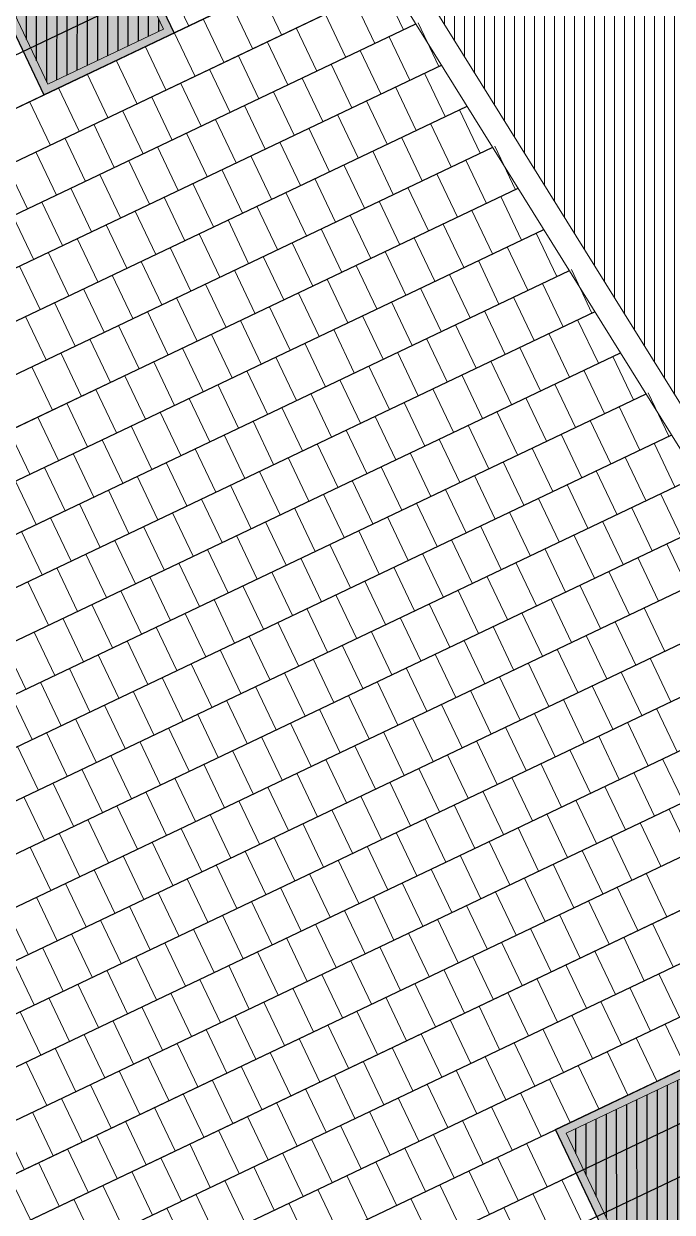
# Model space of a CAD drawing. Header units: metres. Extents: x 679599 to 680028, y 2748524 to 2748840.
# Drawn here: x 679663.26 to 679671.36, y 2748560.49 to 2748575.31 of the extents above; entities that cross this region are included whole.
import ezdxf

# ---------------------------------------------------------------- set-up
doc = ezdxf.new("R2010")
doc.units = ezdxf.units.M
doc.header["$LTSCALE"] = 5
doc.layers.add('00-AUX', color=2, linetype='Continuous', plot=False)
doc.layers.add('00-AUX Tree Pit', color=2, linetype='Continuous', plot=False)
doc.layers.add('02-L-B-Curb', color=11, linetype='Continuous', lineweight=5, plot=False)
for name, color, linetype, lineweight, true_color in [('02-L-Joints-Paviment_07_Precast Concrete Blocks 60X40', 7, 'Continuous', 5, 0x999999), ('03-TR-Pavement_02_Sealed Gravel', 7, 'Continuous', 5, 0x38321e), ('03-TR-Pavement_07_Precast Concrete Blocks 60X40', 7, 'Continuous', 5, 0x999999)]:
    doc.layers.add(name, color=color, linetype=linetype, lineweight=lineweight, true_color=true_color)
doc.layers.add('03-TR-Tree Pit_Green', color=46, linetype='Continuous')
doc.layers.add('03-TR-Tree Pit_White', color=7, linetype='Continuous', true_color=0xfcfcfc)
doc.layers.add('04-BK-Tree Pit', color=6, linetype='Continuous', lineweight=5)

# ---------------------------------------------------------------- blocks, each defined once
blk = doc.blocks.new('ALCORQUE RECTANGULAR')
at = {"layer": '03-TR-Tree Pit_Green', "ltscale": 0.3}
h = blk.add_hatch(dxfattribs=at)
h.set_pattern_fill('ANSI31', color=256, scale=0.04, angle=-45)
h.set_pattern_definition([(360, (-2068898.16958, 3428624.0145), (3e-17, 0.127), [])])
h.paths.add_polyline_path([(679903.391, 2748647.421), (679902.702, 2748648.869), (679904.689, 2748649.814), (679905.377, 2748648.367)])
at = {"layer": '03-TR-Tree Pit_White'}
h = blk.add_hatch(color=256, dxfattribs=at)
h.dxf.hatch_style = 1
h.paths.add_polyline_path([(679903.344, 2748647.288), (679902.569, 2748648.916), (679904.736, 2748649.947), (679905.511, 2748648.319)])
at = {"layer": '02-L-B-Curb'}
blk.add_lwpolyline([(679903.344, 2748647.288), (679902.569, 2748648.916), (679904.736, 2748649.947), (679905.511, 2748648.319)], close=True, dxfattribs=at)
at = {"layer": '02-L-B-Curb', "color": 6}
blk.add_lwpolyline([(679903.391, 2748647.421), (679902.702, 2748648.868), (679904.689, 2748649.814), (679905.378, 2748648.366)], close=True, dxfattribs=at)
blk = doc.blocks.new('Escocell Quadrat')
at = {"layer": '03-TR-Tree Pit_Green'}
h = blk.add_hatch(dxfattribs=at)
h.set_pattern_fill('ANSI31', color=256, scale=0.04, angle=19.5514)
h.set_pattern_definition([(64.551379247, (-1794786.01457, -2189831.7944), (-0.114677314033, 0.0545720958565), [])])
h.paths.add_polyline_path([(-1.159, 0.359), (-2.759, 0.359), (-2.759, -1.241), (-1.159, -1.241)])
at = {"layer": '03-TR-Tree Pit_White'}
h = blk.add_hatch(color=256, dxfattribs=at)
h.dxf.hatch_style = 1
h.paths.add_polyline_path([(-2.859, 0.459), (-1.059, 0.459), (-1.059, -1.341), (-2.859, -1.341)])
at = {"ltscale": 0.3}
blk.add_lwpolyline([(-2.759, -1.241), (-1.159, -1.241), (-1.159, 0.359), (-2.759, 0.359)], close=True, dxfattribs=at)
at = {"layer": '02-L-B-Curb', "ltscale": 0.3}
blk.add_lwpolyline([(-2.859, -1.341), (-1.059, -1.341), (-1.059, 0.459), (-2.859, 0.459)], close=True, dxfattribs=at)

msp = doc.modelspace()

# ---------------------------------------------------------------- hatches: boundary and pattern name
at = {"layer": '03-TR-Pavement_02_Sealed Gravel', "linetype": 'Continuous'}
h = msp.add_hatch(dxfattribs=at)
h.set_pattern_fill('ANSI31', color=256, scale=0.0393, angle=45)
h.set_pattern_definition([(90, (652974.11672, 2717198.73223), (-0.1247775, 0), [])])
h.paths.add_polyline_path([(679677.201, 2748573.555), (679683.041, 2748573.777), (679687.329, 2748576.176), (679693.395, 2748575.721), (679695.755, 2748576.821), (679698.899, 2748570.077), (679696.876, 2748565.409), (679691.299, 2748563.582), (679690.559, 2748563.185), (679688.204, 2748561.07), (679682.247, 2748562.313), (679677.021, 2748573.467)])
h.paths.add_polyline_path([(679758.64, 2748582.443), (679748.157, 2748599.32), (679704.653, 2748591.943), (679666.232, 2748578.973), (679685.689, 2748547.73)])

# ---------------------------------------------------------------- linework, layer by layer
at = {"layer": '00-AUX'}
for points in [[(679647.544, 2748567.492), (679667.203, 2748576.847)], [(679647.985, 2748567.038), (679667.522, 2748576.335)], [(679648.061, 2748566.41), (679667.841, 2748575.822)], [(679648.502, 2748565.955), (679668.16, 2748575.31)], [(679648.578, 2748565.327), (679668.48, 2748574.797)], [(679649.019, 2748564.872), (679668.799, 2748574.284)], [(679649.096, 2748564.244), (679669.118, 2748573.772)], [(679649.536, 2748563.789), (679669.437, 2748573.259)], [(679649.613, 2748563.161), (679669.756, 2748572.747)], [(679650.053, 2748562.706), (679670.076, 2748572.234)], [(679650.13, 2748562.078), (679670.395, 2748571.722)], [(679650.57, 2748561.623), (679670.714, 2748571.209)], [(679650.647, 2748560.995), (679671.033, 2748570.696)], [(679651.088, 2748560.541), (679671.353, 2748570.184)], [(679651.164, 2748559.912), (679671.672, 2748569.671)], [(679651.605, 2748559.458), (679671.991, 2748569.159)], [(679651.681, 2748558.83), (679672.31, 2748568.646)], [(679652.122, 2748558.375), (679672.629, 2748568.134)], [(679652.198, 2748557.747), (679672.949, 2748567.621)], [(679652.639, 2748557.292), (679673.268, 2748567.108)], [(679652.715, 2748556.664), (679673.587, 2748566.596)], [(679653.156, 2748556.209), (679673.906, 2748566.083)], [(679653.233, 2748555.581), (679674.225, 2748565.571)], [(679653.673, 2748555.126), (679674.545, 2748565.058)], [(679653.75, 2748554.498), (679674.864, 2748564.546)], [(679654.19, 2748554.043), (679675.183, 2748564.033)], [(679654.267, 2748553.415), (679675.502, 2748563.52)], [(679654.707, 2748552.961), (679675.821, 2748563.008)]]:
    msp.add_lwpolyline(points, dxfattribs=at)
at = {"layer": '00-AUX Tree Pit', "ltscale": 0.3}
msp.add_lwpolyline([(679663.516, 2748574.425), (679665.141, 2748575.198), (679664.368, 2748576.824), (679662.742, 2748576.05)], close=True, dxfattribs=at)
at = {"layer": '00-AUX Tree Pit'}
msp.add_lwpolyline([(679672.561, 2748560.127), (679670.933, 2748559.353), (679669.901, 2748561.52), (679671.53, 2748562.295)], close=True, dxfattribs=at)
at = {"layer": '02-L-B-Curb', "ltscale": 0.3}
for points in [[(679665.94, 2748578.875), (679687.642, 2748544.027)], [(679666.232, 2748578.973), (679687.914, 2748544.157)]]:
    msp.add_lwpolyline(points, dxfattribs=at)
at = {"layer": '02-L-Joints-Paviment_07_Precast Concrete Blocks 60X40'}
for points in [[(679665.322, 2748575.288), (679665.064, 2748575.83)], [(679668.006, 2748575.236), (679667.748, 2748575.778)], [(679666.482, 2748575.175), (679666.224, 2748575.717)], [(679666.121, 2748575.003), (679665.863, 2748575.545)], [(679667.645, 2748575.064), (679667.387, 2748575.606)], [(679665.76, 2748574.832), (679665.502, 2748575.373)], [(679667.284, 2748574.892), (679667.026, 2748575.434)], [(679668.444, 2748574.78), (679668.186, 2748575.322)], [(679665.398, 2748574.66), (679665.141, 2748575.202)], [(679666.923, 2748574.721), (679666.665, 2748575.262)], [(679665.037, 2748574.488), (679664.779, 2748575.03)], [(679666.561, 2748574.549), (679666.304, 2748575.09)], [(679668.083, 2748574.608), (679667.825, 2748575.15)], [(679666.2, 2748574.377), (679665.942, 2748574.919)], [(679667.722, 2748574.436), (679667.464, 2748574.978)], [(679664.676, 2748574.316), (679664.418, 2748574.858)], [(679665.839, 2748574.205), (679665.581, 2748574.747)], [(679667.36, 2748574.264), (679667.103, 2748574.806)], [(679664.315, 2748574.144), (679664.057, 2748574.686)], [(679665.478, 2748574.033), (679665.22, 2748574.575)], [(679666.999, 2748574.092), (679666.741, 2748574.634)], [(679668.523, 2748574.153), (679668.266, 2748574.695)], [(679663.954, 2748573.972), (679663.696, 2748574.514)], [(679666.638, 2748573.921), (679666.38, 2748574.462)], [(679668.162, 2748573.981), (679667.904, 2748574.523)], [(679663.592, 2748573.8), (679663.335, 2748574.342)], [(679665.117, 2748573.861), (679664.859, 2748574.403)], [(679666.277, 2748573.749), (679666.019, 2748574.291)], [(679667.801, 2748573.81), (679667.543, 2748574.351)], [(679664.756, 2748573.689), (679664.498, 2748574.231)], [(679667.44, 2748573.638), (679667.182, 2748574.18)], [(679668.961, 2748573.697), (679668.703, 2748574.239)], [(679664.394, 2748573.517), (679664.137, 2748574.059)], [(679665.916, 2748573.577), (679665.658, 2748574.119)], [(679667.079, 2748573.466), (679666.821, 2748574.008)], [(679668.6, 2748573.525), (679668.342, 2748574.067)], [(679664.033, 2748573.346), (679663.775, 2748573.887)], [(679665.554, 2748573.405), (679665.297, 2748573.947)], [(679666.717, 2748573.294), (679666.46, 2748573.836)], [(679668.239, 2748573.353), (679667.981, 2748573.895)], [(679663.672, 2748573.174), (679663.414, 2748573.715)], [(679665.193, 2748573.233), (679664.935, 2748573.775)], [(679667.877, 2748573.182), (679667.62, 2748573.723)], [(679669.402, 2748573.242), (679669.144, 2748573.784)], [(679663.311, 2748573.002), (679663.053, 2748573.544)], [(679664.832, 2748573.061), (679664.574, 2748573.603)], [(679666.356, 2748573.122), (679666.098, 2748573.664)], [(679667.516, 2748573.01), (679667.258, 2748573.551)], [(679669.04, 2748573.07), (679668.783, 2748573.612)], [(679664.471, 2748572.889), (679664.213, 2748573.431)], [(679665.995, 2748572.95), (679665.737, 2748573.492)], [(679668.679, 2748572.899), (679668.421, 2748573.44)], [(679664.11, 2748572.717), (679663.852, 2748573.259)], [(679665.634, 2748572.778), (679665.376, 2748573.32)], [(679667.155, 2748572.838), (679666.897, 2748573.38)], [(679668.318, 2748572.727), (679668.06, 2748573.269)], [(679665.273, 2748572.606), (679665.015, 2748573.148)], [(679666.794, 2748572.666), (679666.536, 2748573.208)], [(679667.957, 2748572.555), (679667.699, 2748573.097)], [(679669.478, 2748572.614), (679669.22, 2748573.156)], [(679663.748, 2748572.546), (679663.491, 2748573.087)], [(679664.911, 2748572.435), (679664.654, 2748572.976)], [(679666.433, 2748572.494), (679666.175, 2748573.036)], [(679669.117, 2748572.442), (679668.859, 2748572.984)], [(679663.387, 2748572.374), (679663.129, 2748572.916)], [(679664.55, 2748572.263), (679664.292, 2748572.804)], [(679666.071, 2748572.322), (679665.814, 2748572.864)], [(679667.596, 2748572.383), (679667.338, 2748572.925)], [(679668.756, 2748572.271), (679668.498, 2748572.812)], [(679665.71, 2748572.15), (679665.452, 2748572.692)], [(679667.235, 2748572.211), (679666.977, 2748572.753)], [(679669.919, 2748572.16), (679669.661, 2748572.701)], [(679664.189, 2748572.091), (679663.931, 2748572.633)], [(679665.349, 2748571.978), (679665.091, 2748572.52)], [(679666.873, 2748572.039), (679666.616, 2748572.581)], [(679668.395, 2748572.099), (679668.137, 2748572.64)], [(679669.558, 2748571.988), (679669.3, 2748572.529)], [(679663.828, 2748571.919), (679663.57, 2748572.461)], [(679664.988, 2748571.806), (679664.73, 2748572.348)], [(679666.512, 2748571.867), (679666.254, 2748572.409)], [(679668.033, 2748571.927), (679667.776, 2748572.469)], [(679669.196, 2748571.816), (679668.939, 2748572.358)], [(679663.467, 2748571.747), (679663.209, 2748572.289)], [(679666.151, 2748571.695), (679665.893, 2748572.237)], [(679667.672, 2748571.755), (679667.414, 2748572.297)], [(679670.356, 2748571.703), (679670.099, 2748572.245)], [(679664.627, 2748571.635), (679664.369, 2748572.176)], [(679665.79, 2748571.524), (679665.532, 2748572.065)], [(679667.311, 2748571.583), (679667.053, 2748572.125)], [(679668.835, 2748571.644), (679668.577, 2748572.186)], [(679669.995, 2748571.531), (679669.737, 2748572.073)], [(679664.266, 2748571.463), (679664.008, 2748572.005)], [(679666.95, 2748571.411), (679666.692, 2748571.953)], [(679668.474, 2748571.472), (679668.216, 2748572.014)], [(679663.904, 2748571.291), (679663.647, 2748571.833)], [(679665.429, 2748571.352), (679665.171, 2748571.894)], [(679666.589, 2748571.239), (679666.331, 2748571.781)], [(679668.113, 2748571.3), (679667.855, 2748571.842)], [(679669.634, 2748571.36), (679669.376, 2748571.901)], [(679663.543, 2748571.119), (679663.285, 2748571.661)], [(679665.067, 2748571.18), (679664.81, 2748571.722)], [(679666.227, 2748571.067), (679665.97, 2748571.609)], [(679667.752, 2748571.128), (679667.494, 2748571.67)], [(679669.273, 2748571.188), (679669.015, 2748571.729)], [(679670.436, 2748571.077), (679670.178, 2748571.618)], [(679664.706, 2748571.008), (679664.448, 2748571.55)], [(679667.39, 2748570.956), (679667.133, 2748571.498)], [(679668.912, 2748571.016), (679668.654, 2748571.558)], [(679664.345, 2748570.836), (679664.087, 2748571.378)], [(679665.866, 2748570.896), (679665.608, 2748571.437)], [(679667.029, 2748570.785), (679666.771, 2748571.326)], [(679668.551, 2748570.844), (679668.293, 2748571.386)], [(679670.075, 2748570.905), (679669.817, 2748571.447)], [(679663.984, 2748570.664), (679663.726, 2748571.206)], [(679665.505, 2748570.724), (679665.247, 2748571.265)], [(679668.189, 2748570.672), (679667.931, 2748571.214)], [(679669.714, 2748570.733), (679669.456, 2748571.275)], [(679670.874, 2748570.62), (679670.616, 2748571.162)], [(679663.623, 2748570.492), (679663.365, 2748571.034)], [(679665.144, 2748570.552), (679664.886, 2748571.094)], [(679666.668, 2748570.613), (679666.41, 2748571.154)], [(679667.828, 2748570.5), (679667.57, 2748571.042)], [(679669.352, 2748570.561), (679669.095, 2748571.103)], [(679664.783, 2748570.38), (679664.525, 2748570.922)], [(679666.307, 2748570.441), (679666.049, 2748570.983)], [(679667.467, 2748570.328), (679667.209, 2748570.87)], [(679668.991, 2748570.389), (679668.733, 2748570.931)], [(679670.512, 2748570.449), (679670.255, 2748570.99)], [(679664.421, 2748570.208), (679664.164, 2748570.75)], [(679665.946, 2748570.269), (679665.688, 2748570.811)], [(679668.63, 2748570.217), (679668.372, 2748570.759)], [(679670.151, 2748570.277), (679669.893, 2748570.818)], [(679664.06, 2748570.036), (679663.802, 2748570.578)], [(679665.585, 2748570.097), (679665.327, 2748570.639)], [(679667.106, 2748570.156), (679666.848, 2748570.698)], [(679668.269, 2748570.045), (679668.011, 2748570.587)], [(679669.79, 2748570.105), (679669.532, 2748570.647)], [(679671.314, 2748570.166), (679671.056, 2748570.707)], [(679665.223, 2748569.925), (679664.966, 2748570.467)], [(679666.745, 2748569.985), (679666.487, 2748570.526)], [(679669.429, 2748569.933), (679669.171, 2748570.475)], [(679670.953, 2748569.994), (679670.695, 2748570.536)], [(679663.699, 2748569.864), (679663.441, 2748570.406)], [(679664.862, 2748569.753), (679664.604, 2748570.295)], [(679666.383, 2748569.813), (679666.126, 2748570.354)], [(679667.908, 2748569.874), (679667.65, 2748570.415)], [(679669.068, 2748569.761), (679668.81, 2748570.303)], [(679670.592, 2748569.822), (679670.334, 2748570.364)], [(679663.338, 2748569.692), (679663.08, 2748570.234)], [(679664.501, 2748569.581), (679664.243, 2748570.123)], [(679666.022, 2748569.641), (679665.764, 2748570.183)], [(679667.546, 2748569.702), (679667.289, 2748570.243)], [(679668.706, 2748569.589), (679668.449, 2748570.131)], [(679670.231, 2748569.65), (679669.973, 2748570.192)], [(679665.661, 2748569.469), (679665.403, 2748570.011)], [(679667.185, 2748569.53), (679666.927, 2748570.072)], [(679669.869, 2748569.478), (679669.612, 2748570.02)], [(679671.391, 2748569.538), (679671.133, 2748570.079)], [(679664.14, 2748569.409), (679663.882, 2748569.951)], [(679665.3, 2748569.297), (679665.042, 2748569.839)], [(679666.824, 2748569.358), (679666.566, 2748569.9)], [(679668.345, 2748569.417), (679668.087, 2748569.959)], [(679669.508, 2748569.306), (679669.25, 2748569.848)], [(679671.03, 2748569.366), (679670.772, 2748569.907)], [(679663.779, 2748569.238), (679663.521, 2748569.779)], [(679666.463, 2748569.186), (679666.205, 2748569.728)], [(679667.984, 2748569.245), (679667.726, 2748569.787)], [(679670.668, 2748569.194), (679670.411, 2748569.736)], [(679663.417, 2748569.066), (679663.16, 2748569.608)], [(679664.939, 2748569.125), (679664.681, 2748569.667)], [(679666.102, 2748569.014), (679665.844, 2748569.556)], [(679667.623, 2748569.074), (679667.365, 2748569.615)], [(679669.147, 2748569.134), (679668.889, 2748569.676)], [(679670.307, 2748569.022), (679670.049, 2748569.564)], [(679664.577, 2748568.953), (679664.32, 2748569.495)], [(679665.74, 2748568.842), (679665.483, 2748569.384)], [(679667.262, 2748568.902), (679667.004, 2748569.443)], [(679668.786, 2748568.963), (679668.528, 2748569.504)], [(679669.946, 2748568.85), (679669.688, 2748569.392)], [(679671.47, 2748568.911), (679671.212, 2748569.453)], [(679664.216, 2748568.781), (679663.958, 2748569.323)], [(679666.9, 2748568.73), (679666.643, 2748569.272)], [(679668.425, 2748568.791), (679668.167, 2748569.332)], [(679671.109, 2748568.739), (679670.851, 2748569.281)], [(679663.855, 2748568.61), (679663.597, 2748569.151)], [(679665.379, 2748568.67), (679665.121, 2748569.212)], [(679666.539, 2748568.558), (679666.281, 2748569.1)], [(679668.064, 2748568.619), (679667.806, 2748569.161)], [(679669.585, 2748568.678), (679669.327, 2748569.22)], [(679670.748, 2748568.567), (679670.49, 2748569.109)], [(679663.494, 2748568.438), (679663.236, 2748568.979)], [(679665.018, 2748568.499), (679664.76, 2748569.04)], [(679667.702, 2748568.447), (679667.445, 2748568.989)], [(679669.224, 2748568.506), (679668.966, 2748569.048)], [(679664.657, 2748568.327), (679664.399, 2748568.868)], [(679666.178, 2748568.386), (679665.92, 2748568.928)], [(679667.341, 2748568.275), (679667.083, 2748568.817)], [(679668.862, 2748568.334), (679668.605, 2748568.876)], [(679670.387, 2748568.395), (679670.129, 2748568.937)], [(679671.547, 2748568.283), (679671.289, 2748568.825)], [(679664.296, 2748568.155), (679664.038, 2748568.697)], [(679665.817, 2748568.214), (679665.559, 2748568.756)], [(679666.98, 2748568.103), (679666.722, 2748568.645)], [(679668.501, 2748568.163), (679668.243, 2748568.704)], [(679670.025, 2748568.223), (679669.768, 2748568.765)], [(679671.185, 2748568.111), (679670.928, 2748568.653)], [(679663.934, 2748567.983), (679663.677, 2748568.525)], [(679665.456, 2748568.042), (679665.198, 2748568.584)], [(679668.14, 2748567.991), (679667.882, 2748568.532)], [(679669.664, 2748568.052), (679669.406, 2748568.593)], [(679663.573, 2748567.811), (679663.315, 2748568.353)], [(679665.095, 2748567.87), (679664.837, 2748568.412)], [(679666.619, 2748567.931), (679666.361, 2748568.473)], [(679667.779, 2748567.819), (679667.521, 2748568.361)], [(679669.303, 2748567.88), (679669.045, 2748568.421)], [(679670.824, 2748567.939), (679670.566, 2748568.481)], [(679664.733, 2748567.699), (679664.476, 2748568.24)], [(679666.258, 2748567.759), (679666, 2748568.301)], [(679668.942, 2748567.708), (679668.684, 2748568.25)], [(679670.463, 2748567.767), (679670.205, 2748568.309)], [(679664.372, 2748567.527), (679664.114, 2748568.068)], [(679665.896, 2748567.588), (679665.639, 2748568.129)], [(679667.418, 2748567.647), (679667.16, 2748568.189)], [(679668.581, 2748567.536), (679668.323, 2748568.078)], [(679670.102, 2748567.595), (679669.844, 2748568.137)], [(679665.535, 2748567.416), (679665.277, 2748567.957)], [(679667.056, 2748567.475), (679666.799, 2748568.017)], [(679668.219, 2748567.364), (679667.962, 2748567.906)], [(679669.741, 2748567.423), (679669.483, 2748567.965)], [(679671.265, 2748567.484), (679671.007, 2748568.026)], [(679664.011, 2748567.355), (679663.753, 2748567.897)], [(679665.174, 2748567.244), (679664.916, 2748567.786)], [(679666.695, 2748567.303), (679666.437, 2748567.845)], [(679669.379, 2748567.252), (679669.122, 2748567.793)], [(679670.904, 2748567.312), (679670.646, 2748567.854)], [(679663.65, 2748567.183), (679663.392, 2748567.725)], [(679664.813, 2748567.072), (679664.555, 2748567.614)], [(679666.334, 2748567.131), (679666.076, 2748567.673)], [(679667.858, 2748567.192), (679667.6, 2748567.734)], [(679669.018, 2748567.08), (679668.76, 2748567.621)], [(679670.543, 2748567.141), (679670.285, 2748567.682)], [(679663.289, 2748567.011), (679663.031, 2748567.553)], [(679665.973, 2748566.959), (679665.715, 2748567.501)], [(679667.497, 2748567.02), (679667.239, 2748567.562)], [(679670.181, 2748566.969), (679669.924, 2748567.51)], [(679664.452, 2748566.9), (679664.194, 2748567.442)], [(679665.612, 2748566.788), (679665.354, 2748567.329)], [(679667.136, 2748566.848), (679666.878, 2748567.39)], [(679668.657, 2748566.908), (679668.399, 2748567.45)], [(679669.82, 2748566.797), (679669.562, 2748567.339)], [(679671.341, 2748566.856), (679671.084, 2748567.398)], [(679664.09, 2748566.728), (679663.833, 2748567.27)], [(679666.775, 2748566.677), (679666.517, 2748567.218)], [(679668.296, 2748566.736), (679668.038, 2748567.278)], [(679669.459, 2748566.625), (679669.201, 2748567.167)], [(679670.98, 2748566.684), (679670.722, 2748567.226)], [(679663.729, 2748566.556), (679663.471, 2748567.098)], [(679665.25, 2748566.616), (679664.993, 2748567.157)], [(679666.413, 2748566.505), (679666.156, 2748567.046)], [(679667.935, 2748566.564), (679667.677, 2748567.106)], [(679670.619, 2748566.512), (679670.361, 2748567.054)], [(679663.368, 2748566.384), (679663.11, 2748566.926)], [(679664.889, 2748566.444), (679664.631, 2748566.986)], [(679666.052, 2748566.333), (679665.794, 2748566.875)], [(679667.574, 2748566.392), (679667.316, 2748566.934)], [(679669.098, 2748566.453), (679668.84, 2748566.995)], [(679670.258, 2748566.341), (679670, 2748566.882)], [(679664.528, 2748566.272), (679664.27, 2748566.814)], [(679667.212, 2748566.22), (679666.955, 2748566.762)], [(679668.737, 2748566.281), (679668.479, 2748566.823)], [(679671.421, 2748566.23), (679671.163, 2748566.771)], [(679664.167, 2748566.1), (679663.909, 2748566.642)], [(679665.691, 2748566.161), (679665.433, 2748566.703)], [(679666.851, 2748566.048), (679666.593, 2748566.59)], [(679668.375, 2748566.109), (679668.118, 2748566.651)], [(679669.897, 2748566.169), (679669.639, 2748566.71)], [(679671.06, 2748566.058), (679670.802, 2748566.599)], [(679663.806, 2748565.928), (679663.548, 2748566.47)], [(679665.33, 2748565.989), (679665.072, 2748566.531)], [(679666.49, 2748565.877), (679666.232, 2748566.418)], [(679668.014, 2748565.937), (679667.756, 2748566.479)], [(679669.535, 2748565.997), (679669.278, 2748566.539)], [(679670.698, 2748565.886), (679670.441, 2748566.428)], [(679663.445, 2748565.756), (679663.187, 2748566.298)], [(679664.969, 2748565.817), (679664.711, 2748566.359)], [(679667.653, 2748565.766), (679667.395, 2748566.307)], [(679669.174, 2748565.825), (679668.916, 2748566.367)], [(679664.608, 2748565.645), (679664.35, 2748566.187)], [(679666.129, 2748565.705), (679665.871, 2748566.246)], [(679667.292, 2748565.594), (679667.034, 2748566.135)], [(679668.813, 2748565.653), (679668.555, 2748566.195)], [(679670.337, 2748565.714), (679670.079, 2748566.256)], [(679671.497, 2748565.601), (679671.239, 2748566.143)], [(679664.246, 2748565.473), (679663.989, 2748566.015)], [(679665.768, 2748565.533), (679665.51, 2748566.075)], [(679668.452, 2748565.481), (679668.194, 2748566.023)], [(679669.976, 2748565.542), (679669.718, 2748566.084)], [(679663.885, 2748565.302), (679663.627, 2748565.843)], [(679665.406, 2748565.361), (679665.149, 2748565.903)], [(679666.931, 2748565.422), (679666.673, 2748565.964)], [(679668.091, 2748565.309), (679667.833, 2748565.851)], [(679669.615, 2748565.37), (679669.357, 2748565.912)], [(679671.136, 2748565.43), (679670.878, 2748565.971)], [(679665.045, 2748565.189), (679664.787, 2748565.731)], [(679666.569, 2748565.25), (679666.312, 2748565.792)], [(679667.729, 2748565.137), (679667.472, 2748565.679)], [(679669.254, 2748565.198), (679668.996, 2748565.74)], [(679670.775, 2748565.258), (679670.517, 2748565.8)], [(679663.524, 2748565.13), (679663.266, 2748565.671)], [(679664.684, 2748565.017), (679664.426, 2748565.559)], [(679666.208, 2748565.078), (679665.95, 2748565.62)], [(679668.893, 2748565.026), (679668.635, 2748565.568)], [(679670.414, 2748565.086), (679670.156, 2748565.628)], [(679664.323, 2748564.845), (679664.065, 2748565.387)], [(679665.847, 2748564.906), (679665.589, 2748565.448)], [(679667.368, 2748564.966), (679667.11, 2748565.507)], [(679668.531, 2748564.855), (679668.274, 2748565.396)], [(679670.053, 2748564.914), (679669.795, 2748565.456)], [(679671.577, 2748564.975), (679671.319, 2748565.517)], [(679665.486, 2748564.734), (679665.228, 2748565.276)], [(679667.007, 2748564.794), (679666.749, 2748565.335)], [(679669.691, 2748564.742), (679669.434, 2748565.284)], [(679671.216, 2748564.803), (679670.958, 2748565.345)], [(679663.962, 2748564.673), (679663.704, 2748565.215)], [(679665.125, 2748564.562), (679664.867, 2748565.104)], [(679666.646, 2748564.622), (679666.388, 2748565.164)], [(679668.17, 2748564.683), (679667.912, 2748565.224)], [(679669.33, 2748564.57), (679669.072, 2748565.112)], [(679670.854, 2748564.631), (679670.597, 2748565.173)], [(679663.6, 2748564.502), (679663.343, 2748565.043)], [(679666.285, 2748564.45), (679666.027, 2748564.992)], [(679667.809, 2748564.511), (679667.551, 2748565.053)], [(679668.969, 2748564.398), (679668.711, 2748564.94)], [(679670.493, 2748564.459), (679670.235, 2748565.001)], [(679664.763, 2748564.391), (679664.506, 2748564.932)], [(679665.924, 2748564.278), (679665.666, 2748564.82)], [(679667.448, 2748564.339), (679667.19, 2748564.881)], [(679670.132, 2748564.287), (679669.874, 2748564.829)], [(679664.402, 2748564.219), (679664.144, 2748564.76)], [(679665.562, 2748564.106), (679665.305, 2748564.648)], [(679667.087, 2748564.167), (679666.829, 2748564.709)], [(679668.608, 2748564.226), (679668.35, 2748564.768)], [(679669.771, 2748564.115), (679669.513, 2748564.657)], [(679671.292, 2748564.175), (679671.034, 2748564.717)], [(679664.041, 2748564.047), (679663.783, 2748564.589)], [(679666.725, 2748563.995), (679666.468, 2748564.537)], [(679668.247, 2748564.055), (679667.989, 2748564.596)], [(679670.931, 2748564.003), (679670.673, 2748564.545)], [(679663.68, 2748563.875), (679663.422, 2748564.417)], [(679665.201, 2748563.934), (679664.943, 2748564.476)], [(679666.364, 2748563.823), (679666.106, 2748564.365)], [(679667.885, 2748563.883), (679667.628, 2748564.425)], [(679669.41, 2748563.944), (679669.152, 2748564.485)], [(679670.57, 2748563.831), (679670.312, 2748564.373)], [(679663.319, 2748563.703), (679663.061, 2748564.245)], [(679664.84, 2748563.762), (679664.582, 2748564.304)], [(679667.524, 2748563.711), (679667.266, 2748564.253)], [(679669.048, 2748563.772), (679668.791, 2748564.313)], [(679670.208, 2748563.659), (679669.951, 2748564.201)], [(679664.479, 2748563.591), (679664.221, 2748564.132)], [(679666.003, 2748563.651), (679665.745, 2748564.193)], [(679667.163, 2748563.539), (679666.905, 2748564.081)], [(679668.687, 2748563.6), (679668.429, 2748564.142)], [(679671.372, 2748563.548), (679671.114, 2748564.09)], [(679664.118, 2748563.419), (679663.86, 2748563.96)], [(679665.642, 2748563.48), (679665.384, 2748564.021)], [(679666.802, 2748563.367), (679666.544, 2748563.909)], [(679668.326, 2748563.428), (679668.068, 2748563.97)], [(679669.847, 2748563.487), (679669.589, 2748564.029)], [(679671.01, 2748563.376), (679670.753, 2748563.918)], [(679663.756, 2748563.247), (679663.499, 2748563.789)], [(679665.281, 2748563.308), (679665.023, 2748563.849)], [(679667.965, 2748563.256), (679667.707, 2748563.798)], [(679669.486, 2748563.315), (679669.228, 2748563.857)], [(679663.395, 2748563.075), (679663.137, 2748563.617)], [(679664.919, 2748563.136), (679664.662, 2748563.678)], [(679666.441, 2748563.195), (679666.183, 2748563.737)], [(679667.604, 2748563.084), (679667.346, 2748563.626)], [(679669.125, 2748563.144), (679668.867, 2748563.685)], [(679670.649, 2748563.204), (679670.391, 2748563.746)], [(679664.558, 2748562.964), (679664.3, 2748563.506)], [(679666.079, 2748563.023), (679665.822, 2748563.565)], [(679667.242, 2748562.912), (679666.985, 2748563.454)], [(679668.764, 2748562.972), (679668.506, 2748563.514)], [(679670.288, 2748563.033), (679670.03, 2748563.574)], [(679671.448, 2748562.92), (679671.19, 2748563.462)], [(679664.197, 2748562.792), (679663.939, 2748563.334)], [(679665.718, 2748562.851), (679665.46, 2748563.393)], [(679668.403, 2748562.8), (679668.145, 2748563.342)], [(679669.927, 2748562.861), (679669.669, 2748563.403)], [(679663.836, 2748562.62), (679663.578, 2748563.162)], [(679665.357, 2748562.68), (679665.099, 2748563.221)], [(679666.881, 2748562.74), (679666.623, 2748563.282)], [(679668.041, 2748562.628), (679667.784, 2748563.17)], [(679669.566, 2748562.689), (679669.308, 2748563.231)], [(679671.087, 2748562.748), (679670.829, 2748563.29)], [(679664.996, 2748562.508), (679664.738, 2748563.049)], [(679666.52, 2748562.569), (679666.262, 2748563.11)], [(679669.204, 2748562.517), (679668.947, 2748563.059)], [(679670.726, 2748562.576), (679670.468, 2748563.118)], [(679663.475, 2748562.448), (679663.217, 2748562.99)], [(679664.635, 2748562.336), (679664.377, 2748562.878)], [(679666.159, 2748562.397), (679665.901, 2748562.938)], [(679667.68, 2748562.456), (679667.422, 2748562.998)], [(679668.843, 2748562.345), (679668.585, 2748562.887)], [(679670.364, 2748562.405), (679670.107, 2748562.946)], [(679665.798, 2748562.225), (679665.54, 2748562.767)], [(679667.319, 2748562.284), (679667.061, 2748562.826)], [(679668.482, 2748562.173), (679668.224, 2748562.715)], [(679670.003, 2748562.233), (679669.745, 2748562.774)], [(679671.527, 2748562.293), (679671.27, 2748562.835)], [(679664.274, 2748562.164), (679664.016, 2748562.706)], [(679665.437, 2748562.053), (679665.179, 2748562.595)], [(679666.958, 2748562.112), (679666.7, 2748562.654)], [(679669.642, 2748562.061), (679669.384, 2748562.603)], [(679671.166, 2748562.122), (679670.908, 2748562.663)], [(679663.912, 2748561.992), (679663.655, 2748562.534)], [(679665.075, 2748561.881), (679664.818, 2748562.423)], [(679666.597, 2748561.94), (679666.339, 2748562.482)], [(679668.121, 2748562.001), (679667.863, 2748562.543)], [(679669.281, 2748561.889), (679669.023, 2748562.431)], [(679670.805, 2748561.95), (679670.547, 2748562.492)], [(679663.551, 2748561.82), (679663.293, 2748562.362)], [(679666.235, 2748561.769), (679665.978, 2748562.31)], [(679667.76, 2748561.829), (679667.502, 2748562.371)], [(679670.444, 2748561.778), (679670.186, 2748562.32)], [(679664.714, 2748561.709), (679664.456, 2748562.251)], [(679665.874, 2748561.597), (679665.616, 2748562.139)], [(679667.398, 2748561.658), (679667.141, 2748562.199)], [(679668.92, 2748561.717), (679668.662, 2748562.259)], [(679670.083, 2748561.606), (679669.825, 2748562.148)], [(679664.353, 2748561.537), (679664.095, 2748562.079)], [(679667.037, 2748561.486), (679666.779, 2748562.027)], [(679668.558, 2748561.545), (679668.301, 2748562.087)], [(679669.721, 2748561.434), (679669.464, 2748561.976)], [(679663.992, 2748561.365), (679663.734, 2748561.907)], [(679665.513, 2748561.425), (679665.255, 2748561.967)], [(679666.676, 2748561.314), (679666.418, 2748561.856)], [(679668.197, 2748561.373), (679667.939, 2748561.915)], [(679663.631, 2748561.194), (679663.373, 2748561.735)], [(679665.152, 2748561.253), (679664.894, 2748561.795)], [(679666.315, 2748561.142), (679666.057, 2748561.684)], [(679667.836, 2748561.201), (679667.578, 2748561.743)], [(679669.36, 2748561.262), (679669.102, 2748561.804)], [(679663.269, 2748561.022), (679663.012, 2748561.563)], [(679664.791, 2748561.081), (679664.533, 2748561.623)], [(679667.475, 2748561.029), (679667.217, 2748561.571)], [(679668.999, 2748561.09), (679668.741, 2748561.632)], [(679664.429, 2748560.909), (679664.172, 2748561.451)], [(679665.954, 2748560.97), (679665.696, 2748561.512)], [(679667.114, 2748560.858), (679666.856, 2748561.399)], [(679668.638, 2748560.918), (679668.38, 2748561.46)], [(679664.068, 2748560.737), (679663.81, 2748561.279)], [(679665.592, 2748560.798), (679665.335, 2748561.34)], [(679668.277, 2748560.747), (679668.019, 2748561.288)], [(679669.798, 2748560.806), (679669.54, 2748561.348)], [(679663.707, 2748560.565), (679663.449, 2748561.107)], [(679665.231, 2748560.626), (679664.973, 2748561.168)], [(679666.753, 2748560.686), (679666.495, 2748561.228)], [(679667.916, 2748560.575), (679667.658, 2748561.117)], [(679669.437, 2748560.634), (679669.179, 2748561.176)], [(679663.346, 2748560.394), (679663.088, 2748560.935)], [(679664.87, 2748560.454), (679664.612, 2748560.996)], [(679666.391, 2748560.514), (679666.134, 2748561.056)], [(679667.554, 2748560.403), (679667.297, 2748560.945)], [(679669.076, 2748560.462), (679668.818, 2748561.004)], [(679664.509, 2748560.283), (679664.251, 2748560.824)], [(679666.03, 2748560.342), (679665.772, 2748560.884)], [(679668.714, 2748560.29), (679668.457, 2748560.832)], [(679670.239, 2748560.351), (679669.981, 2748560.893)], [(679664.148, 2748560.111), (679663.89, 2748560.652)], [(679665.669, 2748560.17), (679665.411, 2748560.712)], [(679667.193, 2748560.231), (679666.935, 2748560.773)], [(679668.353, 2748560.119), (679668.095, 2748560.66)], [(679669.877, 2748560.179), (679669.62, 2748560.721)], [(679665.308, 2748559.998), (679665.05, 2748560.54)], [(679666.832, 2748560.059), (679666.574, 2748560.601)], [(679669.516, 2748560.008), (679669.258, 2748560.549)]]:
    msp.add_lwpolyline(points, dxfattribs=at)
at = {"layer": '03-TR-Pavement_07_Precast Concrete Blocks 60X40'}
for p, q in [((679647.801, 2748566.95), (679667.522, 2748576.335)), ((679648.059, 2748566.409), (679667.841, 2748575.822)), ((679648.318, 2748565.867), (679668.16, 2748575.31)), ((679648.577, 2748565.326), (679668.48, 2748574.797)), ((679648.835, 2748564.784), (679668.799, 2748574.284)), ((679649.094, 2748564.243), (679669.118, 2748573.772)), ((679649.352, 2748563.702), (679669.437, 2748573.259)), ((679649.611, 2748563.16), (679669.756, 2748572.747)), ((679649.869, 2748562.619), (679670.076, 2748572.234)), ((679650.128, 2748562.077), (679670.395, 2748571.722)), ((679650.386, 2748561.536), (679670.714, 2748571.209)), ((679652.277, 2748561.771), (679671.033, 2748570.696)), ((679652.535, 2748561.229), (679671.353, 2748570.184)), ((679652.793, 2748560.688), (679671.672, 2748569.671)), ((679651.421, 2748559.37), (679671.991, 2748569.159)), ((679651.679, 2748558.829), (679672.31, 2748568.646)), ((679651.938, 2748558.287), (679672.629, 2748568.134)), ((679652.196, 2748557.746), (679672.949, 2748567.621)), ((679652.455, 2748557.204), (679673.268, 2748567.108)), ((679652.713, 2748556.663), (679673.587, 2748566.596)), ((679652.972, 2748556.122), (679673.906, 2748566.083)), ((679653.23, 2748555.58), (679674.225, 2748565.571)), ((679653.489, 2748555.039), (679674.545, 2748565.058)), ((679653.748, 2748554.497), (679674.864, 2748564.546)), ((679654.006, 2748553.956), (679675.183, 2748564.033)), ((679663.664, 2748557.887), (679670.159, 2748560.978))]:
    msp.add_line(p, q, dxfattribs=at)

# ---------------------------------------------------------------- block references
at = {"layer": '04-BK-Tree Pit'}
for name, p, rotation in [('Escocell Quadrat', (679665.522, 2748576.864), 25.44862075299672), ('ALCORQUE RECTANGULAR', (3428319.849, 2068656.784), 90)]:
    msp.add_blockref(name, p, dxfattribs=dict(at, rotation=rotation))

doc.saveas('drawing.dxf')
